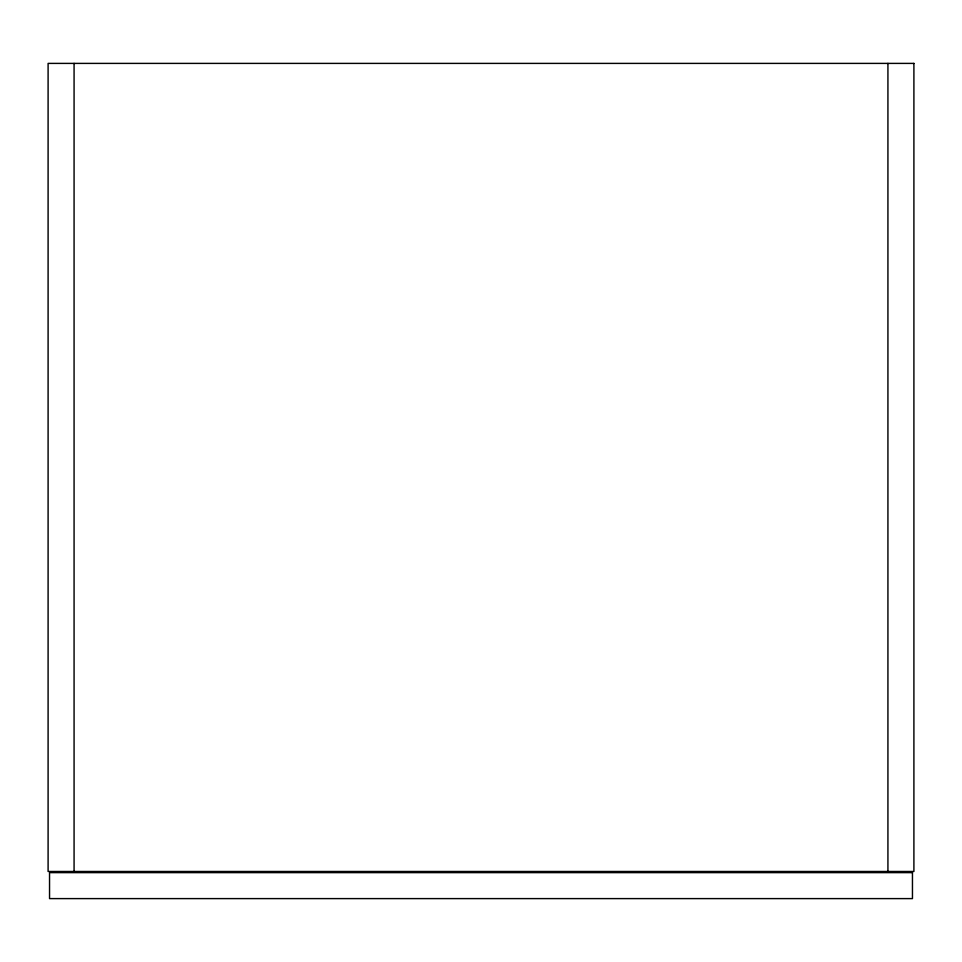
<?xml version="1.0" encoding="UTF-8"?>
<svg xmlns="http://www.w3.org/2000/svg" width="962" height="962" viewBox="0 0 962 962"><rect width="100%" height="100%" fill="white"/><g stroke="black" fill="none" stroke-linecap="round" stroke-linejoin="round"><path stroke-width="1.44" d="M887.926 63.396L887.926 871.476M74.074 63.396L74.074 871.476M913.9 63.396L48.1 63.396L48.1 871.476L913.9 871.476L913.9 63.396M912.457 872.63L49.543 872.63L49.543 898.604L912.457 898.604L912.457 872.63"/></g></svg>
